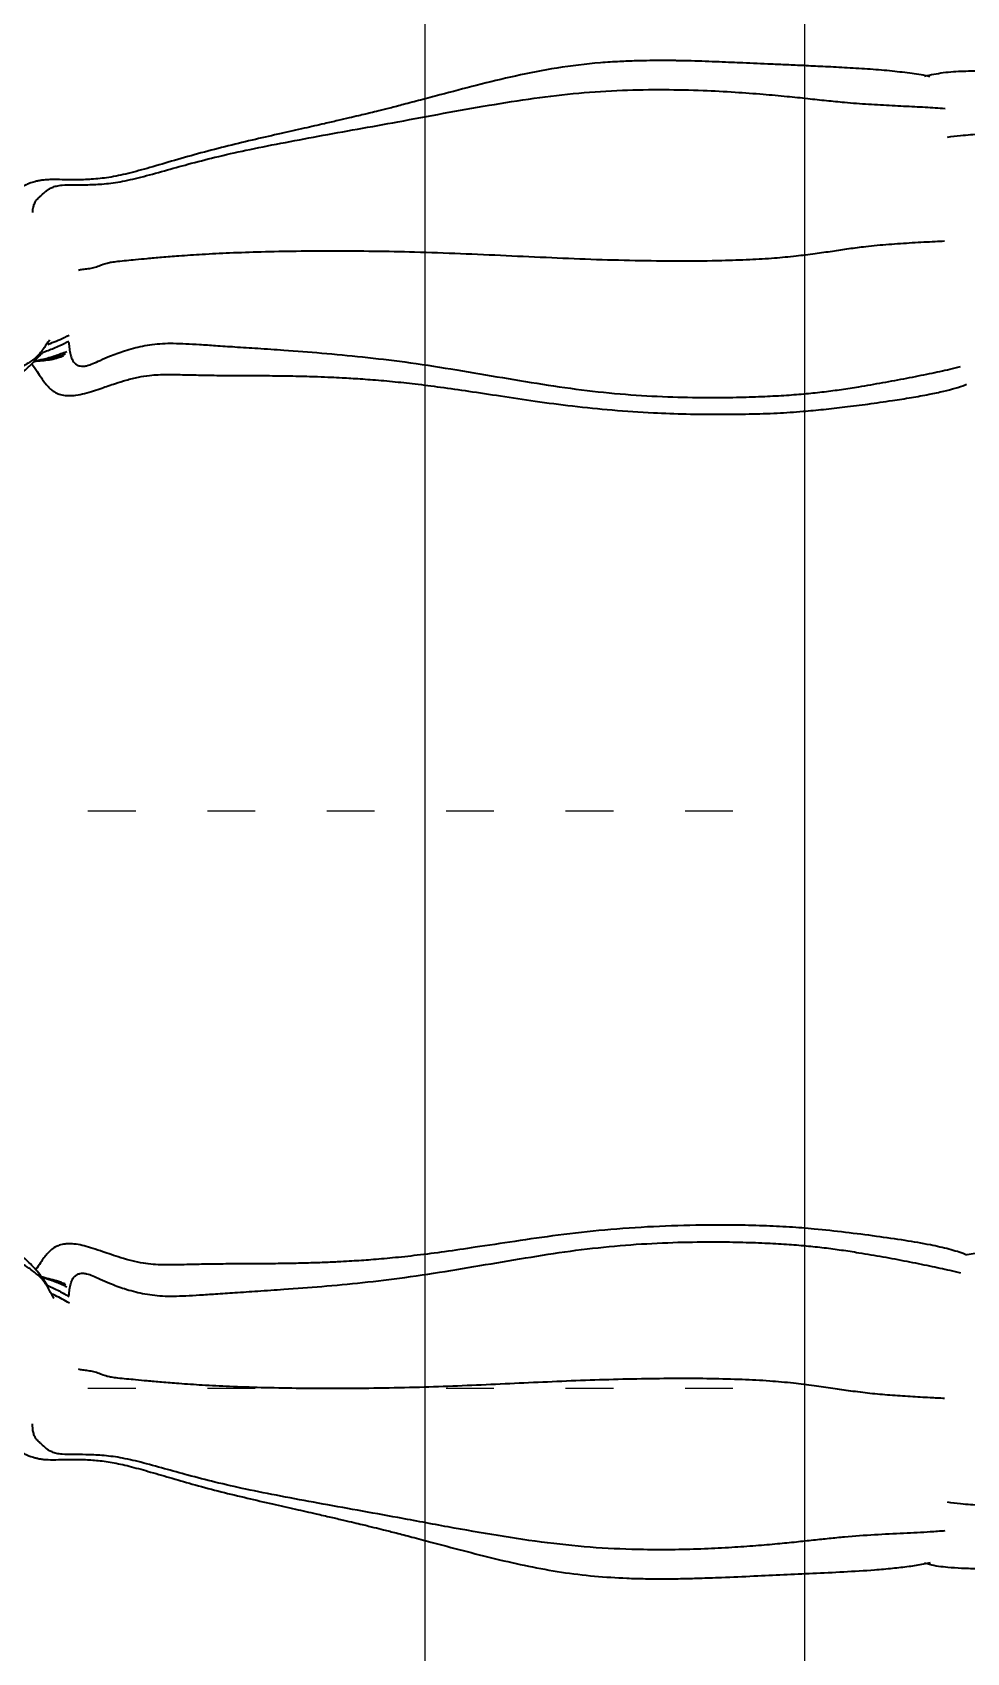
# Model space of a CAD drawing. Header units: millimetres. Extents: x 6622 to 532820, y 3370 to 359312.
# Drawn here: x 462306.1 to 462540.7, y 315484 to 315891.2 of the extents above; entities that cross this region are included whole.
import ezdxf

# ---------------------------------------------------------------- set-up
doc = ezdxf.new("R2010")
doc.units = ezdxf.units.MM
doc.linetypes.add('ACAD_ISO03W100', pattern=[30, 12, -18])

# ---------------------------------------------------------------- blocks, each defined once
blk = doc.blocks.new('A$C2A5E29B8')
at = {"color": 3}
blk.add_line((1104.65, 5125.97), (1104.65, 0), dxfattribs=at)
at = {"color": 5}
blk.add_line((1200, 5057.38), (1200, 4057.38), dxfattribs=at)
at = {"color": 5, "linetype": 'ACAD_ISO03W100'}
for p, q in [((0, 4629.93), (1200, 4629.93)), ((0, 4484.83), (1200, 4484.83))]:
    blk.add_line(p, q, dxfattribs=at)
blk = doc.blocks.new('A$C7F547E15')
at = {"color": 2, "linetype": 'Continuous', "lineweight": 35}
blk.add_line((388.81, 745.78), (388.78, 746.1), dxfattribs=at)
for points, knots in [([(374.66, 780.49), (374.66, 780.44), (374.63, 779.97), (374.64, 778.51), (374.8, 775.77), (375.21, 772.69), (375.77, 769.55), (376.38, 766.82), (377.03, 764.51), (377.85, 762.23), (378.87, 759.95), (380.1, 757.68), (381.59, 755.27), (383.2, 752.94), (384.68, 751), (385.98, 749.46), (387.22, 748.11), (388.66, 746.67), (390.04, 745.38), (390.95, 744.56), (391.29, 744.26)], [0, 0, 0, 0, 0.002502, 0.026879, 0.080421, 0.159993, 0.23058, 0.295314, 0.355301, 0.408952, 0.461467, 0.520133, 0.592705, 0.661231, 0.719943, 0.769259, 0.820425, 0.878537, 0.954719, 1, 1, 1, 1]), ([(98.39, 742.49), (98.67, 742.69), (99.64, 743.39), (101.32, 744.63), (103.21, 746.11), (104.99, 747.75), (106.6, 749.42), (108.2, 751.24), (109.9, 753.3), (111.82, 755.85), (113.94, 759.31), (115.68, 763.41), (116.75, 766.67), (117.44, 769.12), (117.85, 770.83), (118.2, 772.44), (118.48, 774.18), (118.69, 775.59), (118.7, 776.41), (118.71, 776.52)], [0, 0, 0, 0, 0.033389, 0.117756, 0.204114, 0.273938, 0.331717, 0.382256, 0.432633, 0.512264, 0.603904, 0.70883, 0.818051, 0.864801, 0.897567, 0.92178, 0.95457, 0.994265, 1, 1, 1, 1]), ([(395.35, 741.91), (395.13, 742.08), (394.19, 742.78), (392.27, 743.99), (389.83, 746.02), (387.73, 749.06), (386.2, 752.05), (384.98, 754.63), (384, 757.25), (383.26, 760.18), (382.75, 763.42), (382.43, 766.69), (382.24, 770.19), (382.26, 772.76), (382.28, 773.99)], [0, 0, 0, 0, 0.028781, 0.1207634, 0.2330309, 0.3387393, 0.4479984, 0.5380172, 0.632684, 0.7294028, 0.8022488, 0.8729086, 0.939234, 1, 1, 1, 1]), ([(94.22, 740.48), (94.46, 740.62), (95.5, 741.24), (97.61, 742.27), (100.33, 744.07), (102.81, 746.91), (104.71, 749.75), (106.26, 752.2), (107.57, 754.72), (108.66, 757.57), (109.53, 760.74), (110.18, 763.96), (110.72, 767.43), (110.92, 769.99), (111.02, 771.21)], [0, 0, 0, 0, 0.028632, 0.12064, 0.232939, 0.338677, 0.447966, 0.53801, 0.632703, 0.729449, 0.802316, 0.872995, 0.939339, 1, 1, 1, 1]), ([(54.96, 758.32), (54.74, 758.2), (54.16, 757.9), (53.2, 757.38), (52.08, 756.74), (50.96, 756.05), (49.55, 755.06), (48.05, 753.71), (46.57, 751.82), (45.55, 750.06), (44.91, 748.59), (44.46, 747.29), (44.12, 746.04), (43.89, 744.96), (43.72, 743.72), (43.59, 741.76), (43.63, 738.92), (43.73, 735.18), (43.7, 731), (43.41, 726.45), (42.68, 721.45), (41.39, 715.97), (39.69, 709.91), (37.73, 703.27), (35.62, 695.9), (33.53, 688.05), (31.58, 679.95), (29.78, 672.16), (28.15, 664.95), (26.76, 658.82), (25.61, 653.79), (24.7, 649.83), (23.93, 646.54), (23.3, 643.93), (22.8, 641.84), (22.26, 639.63), (21.55, 636.74), (20.54, 632.77), (19.25, 627.82), (17.39, 620.82), (15.06, 612.07), (12.46, 601.87), (10.13, 591.58), (8.22, 581.23), (6.98, 570.88), (6.43, 562.05), (6.23, 555.09), (6.19, 550.22), (6.21, 546.3), (6.26, 543.49), (6.3, 541.5), (6.35, 539.74), (6.42, 537.45), (6.53, 534.4), (6.75, 528.73), (7.08, 520.99), (7.51, 511.47), (7.96, 502.1), (8.4, 492.59), (8.91, 484.19), (9.5, 477.35), (10.1, 472.2), (10.69, 468.22), (11.16, 465.98), (11.3, 465.28)], [0, 0, 0, 0, 0.0036, 0.009432, 0.015821, 0.022762, 0.029656, 0.043425, 0.056557, 0.069192, 0.080787, 0.090469, 0.095477, 0.099857, 0.103908, 0.108078, 0.117937, 0.129941, 0.142461, 0.156601, 0.172369, 0.189972, 0.209858, 0.232289, 0.255993, 0.282744, 0.309438, 0.334963, 0.358456, 0.379316, 0.394397, 0.407232, 0.41789, 0.426369, 0.432638, 0.438354, 0.448068, 0.461068, 0.477342, 0.496867, 0.53012, 0.563566, 0.597024, 0.630354, 0.663441, 0.695754, 0.714216, 0.729565, 0.741971, 0.751617, 0.756346, 0.761091, 0.768456, 0.778348, 0.790401, 0.823207, 0.853412, 0.882807, 0.913977, 0.944586, 0.962394, 0.978646, 0.9933, 1, 1, 1, 1]), ([(478.06, 465.47), (478.11, 465.69), (478.57, 467.78), (479.19, 472), (479.93, 478.31), (480.46, 485.17), (480.89, 492.18), (481.22, 498.86), (481.51, 504.89), (481.76, 510.28), (481.98, 515.18), (482.18, 519.76), (482.36, 523.88), (482.52, 527.86), (482.69, 531.79), (482.85, 536.01), (482.97, 539.83), (483.05, 542.84), (483.08, 544.79), (483.1, 546.26), (483.12, 547.93), (483.12, 550.32), (483.1, 553.7), (483.02, 557.97), (482.81, 563.15), (482.27, 571.5), (480.97, 582.49), (478.38, 595.47), (475.41, 607.68), (472.79, 617.58), (470.77, 625.17), (469.38, 630.42), (468.26, 634.8), (467.39, 638.25), (466.77, 640.79), (466.26, 642.91), (465.72, 645.15), (465.04, 648.04), (464.21, 651.59), (463.13, 656.29), (461.78, 662.24), (460.15, 669.48), (458.33, 677.44), (456.34, 685.84), (454.15, 694.32), (451.81, 702.52), (449.57, 710.1), (447.68, 716.94), (446.35, 723.05), (445.76, 728.57), (445.62, 733.47), (445.7, 737.72), (445.76, 740.83), (445.68, 742.97), (445.53, 744.35), (445.32, 745.54), (444.99, 746.87), (444.53, 748.26), (443.93, 749.71), (442.98, 751.48), (441.53, 753.43), (439.8, 755.07), (437.81, 756.42), (436.25, 757.32), (435.4, 757.76), (435.26, 757.84)], [0, 0, 0, 0, 0.002136, 0.020182, 0.040307, 0.062322, 0.085325, 0.106961, 0.126016, 0.143211, 0.159099, 0.173726, 0.188412, 0.199959, 0.212713, 0.226764, 0.240871, 0.249569, 0.255798, 0.259606, 0.263719, 0.271755, 0.282448, 0.295939, 0.312368, 0.33163, 0.375332, 0.417443, 0.457564, 0.495326, 0.515507, 0.533033, 0.547503, 0.558902, 0.567225, 0.572517, 0.579769, 0.589187, 0.600733, 0.614464, 0.635065, 0.658767, 0.684977, 0.712807, 0.741031, 0.768606, 0.794565, 0.817069, 0.83668, 0.854009, 0.869217, 0.882291, 0.893199, 0.897864, 0.902207, 0.906711, 0.911733, 0.921319, 0.932922, 0.945781, 0.959245, 0.973304, 0.985963, 0.997717, 1, 1, 1, 1]), ([(21.25, 460.76), (21.14, 462.28), (20.82, 466.39), (20.49, 473.86), (20.02, 482.92), (19.47, 490.75), (18.84, 497.14), (18.29, 502.17), (17.71, 507.59), (17.11, 513.6), (16.53, 520.36), (16, 527.98), (15.56, 536.45), (15.31, 545.68), (15.31, 557.02), (15.84, 570.39), (17.39, 585.65), (19.72, 601.17), (22.49, 616.82), (25.25, 631.52), (27.71, 645.11), (29.92, 657.4), (32.1, 669.08), (34.25, 679.89), (36.43, 689.6), (38.65, 698.12), (40.81, 705.88), (42.78, 712.96), (44.31, 719.5), (45.03, 725.27), (45.23, 730.25), (45.22, 734.39), (45.23, 737.48), (45.53, 739.64), (45.97, 741.07), (46.54, 742.16), (47.39, 743.25), (48.3, 744.21), (49.15, 745.21), (49.89, 745.92), (50.79, 746.52), (51.91, 746.97), (53.3, 747.22), (54.3, 747.23), (54.86, 747.24)], [0, 0, 0, 0, 0.01692, 0.046112, 0.077055, 0.108932, 0.125101, 0.141916, 0.160032, 0.180104, 0.202794, 0.228211, 0.256627, 0.287513, 0.320347, 0.369631, 0.420565, 0.4726, 0.525409, 0.578605, 0.621688, 0.663861, 0.7042, 0.741777, 0.775679, 0.805533, 0.831757, 0.858389, 0.881476, 0.901752, 0.919358, 0.934122, 0.945783, 0.95246, 0.957724, 0.961992, 0.96563, 0.97206, 0.975204, 0.978495, 0.982225, 0.986802, 0.992664, 1, 1, 1, 1]), ([(100.96, 744.38), (100.74, 743.61), (100.16, 741.61), (99.13, 738.99), (98.25, 737.15), (97.95, 736.51)], [0, 0, 0, 0, 0.294136, 0.755862, 1, 1, 1, 1]), ([(100.69, 743.36), (100.64, 743.13), (100.37, 741.67), (99.73, 739.51), (98.9, 737.63), (98.6, 736.95)], [0, 0, 0, 0, 0.106422, 0.675263, 1, 1, 1, 1]), ([(98.83, 737.13), (99.02, 737.59), (99.54, 738.85), (100.14, 740.96), (100.52, 742.54), (100.72, 743.35)], [0, 0, 0, 0, 0.219119, 0.594143, 1, 1, 1, 1]), ([(100.72, 743.35), (100.73, 743.4), (100.76, 743.5), (100.89, 743.92), (101, 744.3), (101.04, 744.44)], [0, 0, 0, 0, 0.394948, 0.784576, 1, 1, 1, 1]), ([(107.92, 453.95), (107.99, 454.1), (108.39, 455.05), (109, 456.89), (109.77, 459.53), (110.46, 462.36), (111.42, 466.95), (112.55, 473.59), (113.84, 482.48), (115.04, 491.99), (116.05, 501.1), (116.74, 509.72), (117.14, 518.12), (117.34, 527.29), (117.33, 538.78), (116.91, 552.33), (115.89, 567.41), (114.25, 581.93), (112.28, 595.48), (110.46, 607.35), (108.97, 617.56), (107.84, 626.21), (106.99, 633.94), (106.41, 640.75), (106.04, 646.16), (105.78, 650.78), (105.57, 655.33), (105.38, 660.78), (105.24, 666.93), (105.16, 673.42), (105.12, 680.3), (105.11, 687.21), (105.02, 694.03), (104.86, 700.36), (104.73, 706.44), (105.18, 712.83), (106.64, 718.24), (108.01, 722.46), (109, 725.35), (109.97, 728.18), (110.78, 730.93), (111.34, 733.46), (111.5, 735.54), (111.39, 737.02), (111.16, 738.41), (110.61, 739.93), (109.74, 741.28), (108.54, 742.51), (107.33, 743.47), (105.83, 744.53), (104.46, 745.42), (103.46, 746.09), (103.27, 746.21)], [0, 0, 0, 0, 0.001551, 0.009958, 0.018781, 0.028168, 0.038136, 0.064167, 0.093564, 0.12518, 0.156676, 0.181636, 0.208063, 0.23742, 0.2699, 0.319141, 0.368792, 0.416538, 0.461145, 0.50203, 0.533497, 0.561838, 0.587145, 0.609469, 0.628689, 0.640132, 0.65474, 0.672988, 0.693287, 0.714593, 0.736231, 0.760139, 0.781819, 0.802185, 0.821801, 0.842718, 0.867473, 0.878238, 0.887463, 0.898683, 0.907979, 0.916333, 0.923711, 0.927475, 0.931334, 0.939813, 0.953256, 0.964869, 0.973324, 0.983963, 0.996901, 1, 1, 1, 1]), ([(387.9, 747.44), (387.07, 746.89), (385.43, 745.8), (383.48, 744.53), (382, 743.48), (380.94, 742.63), (380.06, 741.8), (379.25, 740.79), (378.63, 739.71), (378.17, 738.44), (377.93, 737.05), (377.82, 735.58), (377.98, 733.44), (378.57, 730.81), (379.36, 728.17), (380.21, 725.68), (380.98, 723.43), (381.84, 720.86), (382.81, 717.71), (383.71, 714.14), (384.41, 709.87), (384.56, 705.05), (384.43, 699.43), (384.29, 693.34), (384.2, 686.65), (384.19, 679.43), (384.15, 672), (384.04, 664.75), (383.87, 658.61), (383.67, 653.77), (383.51, 650.29), (383.34, 647.23), (383.15, 644.28), (382.93, 641.13), (382.65, 637.75), (382.22, 633.06), (381.55, 626.84), (380.52, 618.87), (379.24, 609.95), (377.74, 600.03), (376.1, 589.15), (374.52, 577.46), (373.27, 565.09), (372.49, 553.18), (372.08, 542.03), (371.96, 532), (372.06, 522.49), (372.35, 513.64), (372.86, 505.86), (373.53, 498.78), (374.32, 491.99), (375.24, 484.77), (376.23, 477.8), (377.24, 471.38), (378.21, 465.98), (379.17, 461.37), (380.17, 457.6), (380.9, 455.24), (381.37, 454.09), (381.43, 453.95)], [0, 0, 0, 0, 0.0130097, 0.0258036, 0.0363287, 0.044698, 0.052161, 0.0603896, 0.0694545, 0.0778521, 0.0816701, 0.0853944, 0.0926818, 0.1014756, 0.1112207, 0.1201363, 0.1273766, 0.1352497, 0.1471959, 0.1603322, 0.1721921, 0.1907135, 0.208906, 0.2276943, 0.2492949, 0.272988, 0.2972282, 0.3208481, 0.3428858, 0.3564269, 0.3675154, 0.3765506, 0.3860032, 0.3961945, 0.4071157, 0.4187501, 0.441873, 0.4676166, 0.4963805, 0.5289885, 0.5644589, 0.6024995, 0.6426966, 0.684188, 0.717216, 0.7496619, 0.7801489, 0.8077957, 0.8335214, 0.8537153, 0.8749029, 0.8981511, 0.9227488, 0.9420389, 0.9603039, 0.9756254, 0.9876472, 0.9985259, 1, 1, 1, 1]), ([(388.6, 746.75), (388.62, 746.65), (388.67, 746.36), (388.72, 746.09), (388.73, 746.09), (388.73, 746.09)], [0, 0, 0, 0, 0.182958, 0.544493, 1, 1, 1, 1]), ([(391.64, 736.51), (391.18, 737.75), (390.24, 740.25), (389.25, 743.65), (388.84, 745.79), (388.67, 746.69)], [0, 0, 0, 0, 0.367082, 0.734363, 1, 1, 1, 1]), ([(388.73, 746.09), (388.8, 745.3), (388.92, 743.86), (389.16, 741.6), (389.68, 739.41), (390.21, 738.08), (390.43, 737.51)], [0, 0, 0, 0, 0.3424295, 0.6193304, 0.8377658, 1, 1, 1, 1]), ([(390.94, 736.94), (390.92, 736.96), (390.3, 738.2), (389.66, 740.86), (388.98, 743.77), (388.84, 745.4), (388.81, 745.78)], [0, 0, 0, 0, 0.0106384, 0.4474431, 0.8690027, 1, 1, 1, 1]), ([(394.85, 735.82), (394.39, 736.79), (393.35, 739), (392.13, 741.82), (391.51, 743.63), (391.29, 744.26)], [0, 0, 0, 0, 0.339886, 0.773281, 1, 1, 1, 1]), ([(435.39, 747.2), (435.64, 747.19), (436.33, 747.17), (437.41, 746.97), (438.53, 746.52), (439.43, 745.92), (440.17, 745.21), (441.02, 744.21), (441.93, 743.25), (442.77, 742.16), (443.34, 741.07), (443.79, 739.64), (444.09, 737.48), (444.1, 734.39), (444.08, 730.25), (444.28, 725.27), (445, 719.5), (446.53, 712.96), (448.51, 705.88), (450.67, 698.12), (452.88, 689.6), (455.06, 679.89), (457.22, 669.08), (459.4, 657.4), (461.61, 645.11), (463.98, 631.99), (466.56, 618.24), (469.11, 603.99), (471.34, 589.84), (473.01, 575.87), (473.88, 562.23), (474.08, 549.19), (473.81, 537.36), (473.27, 527), (472.62, 518.22), (471.93, 510.63), (471.23, 504), (470.57, 498), (469.93, 491.65), (469.42, 484.76), (469.01, 477.37), (468.66, 470.34), (468.4, 464.79), (468.15, 461.74), (468.07, 460.73)], [0, 0, 0, 0, 0.0033048, 0.0091902, 0.0137857, 0.0175305, 0.0208341, 0.0239904, 0.0304465, 0.0340987, 0.0383843, 0.0436695, 0.0503727, 0.0620808, 0.0769037, 0.0945796, 0.1149368, 0.1381165, 0.1648544, 0.1911839, 0.2211565, 0.2551943, 0.2929214, 0.3334216, 0.3757635, 0.4190185, 0.4675825, 0.5158543, 0.5635402, 0.6103785, 0.6561008, 0.6999138, 0.7407312, 0.7745412, 0.8040223, 0.8293219, 0.851477, 0.8715431, 0.8905697, 0.916217, 0.941388, 0.9656094, 0.9885971, 1, 1, 1, 1]), ([(92.79, 735.68), (93.64, 737.18), (94.65, 738.96), (95.48, 740.67), (95.62, 740.94)], [0, 0, 0, 0, 0.8409684, 1, 1, 1, 1]), ([(98.39, 742.49), (98.11, 741.88), (97.31, 740.12), (96.09, 737.89), (95.13, 736.25), (94.86, 735.8)], [0, 0, 0, 0, 0.275006, 0.798984, 1, 1, 1, 1]), ([(393.97, 742.49), (394.08, 742.21), (394.77, 740.36), (395.75, 738.01), (396.73, 736.06), (396.91, 735.71)], [0, 0, 0, 0, 0.127603, 0.842666, 1, 1, 1, 1]), ([(95.11, 735.81), (95.63, 735.78), (96.77, 735.72), (98.41, 735.44), (99.9, 734.97), (101.01, 734.3), (101.66, 733.55), (101.97, 732.9), (102.17, 732.24), (102.23, 731.32), (102.01, 729.91), (101.35, 728.16), (100.28, 725.86), (98.84, 722.62), (97.21, 718.19), (96, 713.65), (95.33, 709.65), (95.03, 706.42), (94.98, 702.9), (95.12, 699.02), (95.38, 694.61), (95.73, 689.5), (96.15, 683.39), (96.61, 676.23), (97.22, 667.13), (98.06, 656.15), (99.25, 643.49), (100.85, 629.96), (103.03, 615.9), (105.5, 601.51), (107.9, 587.26), (109.93, 573.24), (111.24, 559.56), (111.92, 546.48), (112.1, 535.08), (111.98, 525.46), (111.72, 517.64), (111.35, 510.69), (110.86, 504.47), (110.24, 498.73), (109.51, 493.22), (108.55, 487.09), (107.37, 480.25), (105.99, 472.83), (104.57, 465.79), (103.37, 460.14), (102.59, 456.97), (102.32, 455.86)], [0, 0, 0, 0, 0.0066999, 0.0149893, 0.0215807, 0.0266128, 0.0305257, 0.0322536, 0.0339306, 0.0373943, 0.0413248, 0.0494745, 0.0601117, 0.0734292, 0.0929207, 0.1150268, 0.1266105, 0.1383931, 0.1509298, 0.1651758, 0.1801658, 0.1979527, 0.2191978, 0.244317, 0.2728187, 0.3140864, 0.3583851, 0.4041693, 0.4543086, 0.5041068, 0.5532091, 0.6012661, 0.6479223, 0.6923861, 0.733624, 0.7630629, 0.7893185, 0.8123502, 0.8329471, 0.8519758, 0.8703, 0.8887818, 0.9144284, 0.9404441, 0.965408, 0.9879149, 1, 1, 1, 1]), ([(394.54, 735.84), (393.92, 735.8), (392.66, 735.74), (390.91, 735.44), (389.42, 734.97), (388.31, 734.3), (387.66, 733.55), (387.35, 732.9), (387.15, 732.24), (387.09, 731.32), (387.31, 729.91), (387.97, 728.16), (389.04, 725.86), (390.47, 722.62), (392.1, 718.19), (393.31, 713.66), (393.99, 709.65), (394.28, 706.42), (394.34, 702.9), (394.2, 699.02), (393.94, 694.61), (393.59, 689.5), (393.17, 683.39), (392.71, 676.23), (392.1, 667.13), (391.26, 656.16), (390.07, 643.49), (388.46, 629.96), (386.29, 615.9), (383.82, 601.51), (381.42, 587.26), (379.39, 573.24), (378.07, 559.56), (377.4, 546.48), (377.22, 535.08), (377.33, 525.46), (377.59, 517.64), (377.97, 510.69), (378.46, 504.47), (379.07, 498.73), (379.81, 493.22), (380.77, 487.09), (381.95, 480.25), (383.33, 472.83), (384.74, 465.79), (385.95, 460.14), (386.73, 456.97), (387, 455.86)], [0, 0, 0, 0, 0.008179, 0.016456, 0.023038, 0.028062, 0.031969, 0.033695, 0.035369, 0.038828, 0.042752, 0.05089, 0.061511, 0.074809, 0.094271, 0.116345, 0.127911, 0.139676, 0.152194, 0.166419, 0.181387, 0.199147, 0.22036, 0.245442, 0.273901, 0.315108, 0.35934, 0.405056, 0.455121, 0.504845, 0.553874, 0.60186, 0.648446, 0.692844, 0.73402, 0.763415, 0.789632, 0.812629, 0.833196, 0.852196, 0.870493, 0.888947, 0.914556, 0.940533, 0.965459, 0.987933, 1, 1, 1, 1]), ([(62.85, 460.88), (62.93, 462.39), (63.11, 465.94), (63.42, 471.68), (63.85, 477.99), (64.4, 484.23), (65.16, 490.2), (66.03, 496.02), (66.9, 502.01), (67.71, 508.61), (68.38, 516.15), (68.83, 524.77), (69.08, 534.45), (69.14, 545), (69.02, 556.18), (68.74, 567.8), (68.15, 583.57), (67.18, 603.45), (66.35, 623.59), (66.02, 639.97), (65.93, 652.36), (66, 664.17), (66.21, 675.11), (66.55, 684.96), (66.98, 693.58), (67.46, 700.71), (67.92, 706.48), (68.33, 711.02), (68.68, 714.7), (68.97, 717.82), (69.23, 720.36), (69.48, 722.35), (69.8, 723.94), (70.29, 725.4), (70.85, 726.79), (71.22, 727.96), (71.42, 728.85), (71.55, 729.79), (71.66, 730.73), (71.75, 731.59), (71.87, 732.31), (71.96, 732.71), (72.02, 732.83), (72.02, 732.84)], [0, 0, 0, 0, 0.016312, 0.038472, 0.06105, 0.08336, 0.104894, 0.125153, 0.146468, 0.169905, 0.196559, 0.227328, 0.261888, 0.299487, 0.339361, 0.380746, 0.422976, 0.5075, 0.593131, 0.639012, 0.683892, 0.726769, 0.766638, 0.802498, 0.833795, 0.860664, 0.8807, 0.897647, 0.911678, 0.923117, 0.935194, 0.944656, 0.952395, 0.96196, 0.969497, 0.972735, 0.97587, 0.979094, 0.982679, 0.987038, 0.992622, 0.999848, 1, 1, 1, 1]), ([(417.31, 732.79), (417.36, 732.62), (417.45, 732.32), (417.56, 731.58), (417.66, 730.73), (417.77, 729.79), (417.9, 728.85), (418.1, 727.96), (418.47, 726.79), (419.03, 725.41), (419.52, 723.94), (419.84, 722.35), (420.09, 720.36), (420.35, 717.82), (420.64, 714.7), (420.99, 711.02), (421.4, 706.48), (421.86, 700.71), (422.33, 693.58), (422.77, 684.96), (423.11, 675.11), (423.32, 664.17), (423.39, 652.36), (423.3, 639.98), (423.04, 626.75), (422.54, 612.9), (421.89, 598.55), (421.22, 584.31), (420.65, 570.26), (420.29, 556.53), (420.17, 543.4), (420.28, 531.96), (420.6, 522.34), (421.06, 514.58), (421.71, 507.75), (422.47, 501.69), (423.27, 496.16), (424.06, 490.87), (424.84, 484.99), (425.45, 478.35), (425.94, 471.07), (426.25, 465.2), (426.42, 461.87), (426.47, 460.89)], [0, 0, 0, 0, 0.006834, 0.012421, 0.016782, 0.02037, 0.023596, 0.026732, 0.029972, 0.037513, 0.047083, 0.054827, 0.064294, 0.076378, 0.087823, 0.101862, 0.118818, 0.138865, 0.165749, 0.197063, 0.232944, 0.272835, 0.315735, 0.36064, 0.406547, 0.458114, 0.509447, 0.560295, 0.610403, 0.659424, 0.706366, 0.749967, 0.781067, 0.808742, 0.832944, 0.854491, 0.874253, 0.893083, 0.911841, 0.937608, 0.963788, 0.989319, 1, 1, 1, 1]), ([(11.23, 467.28), (11.07, 466.73), (10.35, 464.31), (9.92, 460.35), (9.55, 455.48), (9.45, 450.94), (9.49, 446.15), (9.61, 441.35), (9.76, 436.99), (9.9, 433.47), (10, 431), (10.08, 429.03), (10.18, 426.73), (10.32, 423.46), (10.52, 418.98), (10.77, 413.55), (11.04, 407.52), (11.31, 401.3), (11.55, 395.29), (11.76, 389.53), (11.93, 384.06), (12.07, 378.78), (12.19, 373.48), (12.29, 367.27), (12.36, 359.82), (12.34, 351.15), (12.2, 342.13), (11.86, 333.1), (11.32, 324.24), (10.59, 315.45), (10, 309.61), (9.7, 306.65)], [0, 0, 0, 0, 0.010609, 0.046863, 0.073362, 0.101682, 0.131793, 0.163363, 0.192454, 0.214615, 0.229673, 0.23919, 0.2515, 0.272678, 0.300429, 0.335147, 0.374222, 0.41293, 0.450979, 0.486, 0.519955, 0.552654, 0.584099, 0.618302, 0.667868, 0.722482, 0.779437, 0.835738, 0.890609, 0.944687, 1, 1, 1, 1]), ([(479.6, 306.83), (479.3, 309.76), (478.72, 315.55), (477.98, 324.26), (477.42, 333.08), (477.07, 342.14), (476.93, 351.32), (476.93, 360.31), (477.02, 368.19), (477.15, 374.82), (477.28, 380.17), (477.41, 384.81), (477.53, 388.72), (477.64, 391.87), (477.73, 394.35), (477.85, 397.56), (478.04, 402.08), (478.31, 408.33), (478.63, 415.34), (478.97, 422.72), (479.28, 429.93), (479.53, 436.68), (479.72, 442.91), (479.84, 448.89), (479.75, 454.98), (479.39, 461.16), (478.54, 465.22), (478.14, 467.18)], [0, 0, 0, 0, 0.054718, 0.108297, 0.16287, 0.219368, 0.277386, 0.334117, 0.386852, 0.424302, 0.457636, 0.486521, 0.510779, 0.530338, 0.545198, 0.557004, 0.590339, 0.62941, 0.673668, 0.721101, 0.767002, 0.808449, 0.847656, 0.884484, 0.922733, 0.96271, 1, 1, 1, 1]), ([(26.35, 293.1), (26.42, 295.43), (26.55, 300.24), (26.63, 307.73), (26.68, 315.79), (26.76, 324.55), (26.89, 334.06), (27.13, 344.36), (27.45, 355.32), (27.82, 366.8), (28.17, 378.59), (28.49, 390.43), (28.7, 402.05), (28.79, 413.15), (28.83, 423.56), (28.87, 433.13), (28.98, 441.73), (29.23, 449.22), (29.6, 455.2), (30.06, 458.58), (30.24, 459.94)], [0, 0, 0, 0, 0.041765, 0.086204, 0.134075, 0.186136, 0.243143, 0.30456, 0.37061, 0.4397, 0.510224, 0.581996, 0.651886, 0.718502, 0.780961, 0.838442, 0.890168, 0.935465, 0.97392, 1, 1, 1, 1]), ([(459.08, 459.94), (459.26, 458.58), (459.71, 455.2), (460.09, 449.22), (460.34, 441.75), (460.45, 433.17), (460.49, 423.63), (460.53, 413.25), (460.63, 400.94), (460.91, 386.87), (461.36, 371.33), (461.83, 356.54), (462.23, 343), (462.49, 331.05), (462.6, 320.23), (462.67, 310.46), (462.74, 301.53), (462.89, 295.84), (462.96, 293.1)], [0, 0, 0, 0, 0.026081, 0.064535, 0.109726, 0.16132, 0.218646, 0.280934, 0.347368, 0.439112, 0.533211, 0.625862, 0.70426, 0.775865, 0.840067, 0.898017, 0.950924, 1, 1, 1, 1]), ([(106.82, 304.98), (106.68, 306.55), (106.45, 309.36), (106.16, 313.09), (105.97, 315.91), (105.85, 318.02), (105.77, 319.46), (105.72, 320.71), (105.66, 322.17), (105.6, 323.96), (105.56, 326.79), (105.55, 330.31), (105.57, 334.62), (105.62, 339.53), (105.7, 344.78), (105.8, 350.08), (105.93, 356.6), (106.11, 364.09), (106.34, 372.51), (106.61, 380.77), (106.93, 389.23), (107.28, 397.34), (107.65, 405.01), (108.02, 412.21), (108.39, 419.56), (108.72, 427.05), (108.95, 434.55), (109.01, 441.77), (108.69, 448.15), (108.34, 452.16), (107.94, 453.89), (107.92, 453.95)], [0, 0, 0, 0, 0.031469, 0.056328, 0.075778, 0.090428, 0.10181, 0.112549, 0.123051, 0.141472, 0.160982, 0.1833, 0.211864, 0.245436, 0.280276, 0.315314, 0.349904, 0.409012, 0.463207, 0.517185, 0.573265, 0.630767, 0.677914, 0.724991, 0.773147, 0.82296, 0.872917, 0.921081, 0.965073, 0.998804, 1, 1, 1, 1])]:
    blk.add_open_spline(points, degree=3, knots=knots, dxfattribs=at)

msp = doc.modelspace()

# ---------------------------------------------------------------- block references
at = {"color": 3}
msp.add_blockref('A$C2A5E29B8', (461300, 311065.654), dxfattribs=at)
at = {"color": 3, "xscale": 0.8, "yscale": 0.8, "zscale": 0.8, "rotation": 90}
msp.add_blockref('A$C7F547E15', (462903.894, 315497.593), dxfattribs=at)

doc.saveas('drawing.dxf')
